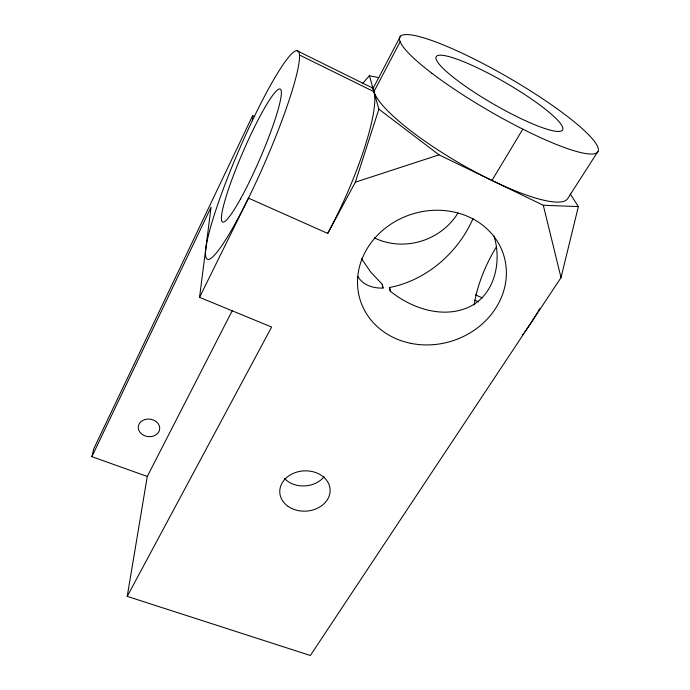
<?xml version="1.0" encoding="UTF-8"?>
<svg xmlns="http://www.w3.org/2000/svg" width="690" height="690" viewBox="0 0 690 690"><rect width="100%" height="100%" fill="white"/><g stroke="black" fill="none" stroke-linecap="round" stroke-linejoin="round"><path stroke-width="1.03" d="M252.368 120.767L252.626 115.67L254.55 116.576M127.219 596.376L271.636 327.051L199.548 297.347L211.071 207.19L91.865 456.659L147.28 476.462L127.219 596.376L310.353 655.5L561.022 277.613L578.375 206.577L570.225 193.942M91.865 456.659L93.866 448.586L252.626 115.67M199.548 297.347L248.486 198.125L327.724 233.427L355.35 182.186L378.879 109.149L369.417 75.745L378.793 77.616M473.047 218.506C458.264 252.592 426.334 280.468 389.531 287.514L390.324 291.249C411.852 308.508 442.902 319.065 469.312 306.912C495.006 294.527 501.854 261.596 494.075 236.178M147.28 476.462L232.34 310.5M400.502 36.113L374.912 84.913A111.978 24.064 30.2 0 0 457.323 161.909A111.978 24.064 30.2 0 0 568.025 198.065L597.902 151.524M400.157 41.779L373.928 91.675L299.529 55.01M491.97 180.452L522.796 129.211M362.44 83.654L369.417 75.745M355.35 182.186L439.013 154.845L543.289 205.266L578.375 206.577M361.526 258.707L370.634 271.955L382.243 284.323L382.993 288.049C373.454 288.524 362.621 285.117 357.765 276.319M474.746 300.167L478.67 301.91M475.47 294.837L482.31 297.899M297.174 50.801L369.771 86.638A111.254 21.907 -66 0 1 327.724 233.427M378.879 109.149L439.013 154.845M382.993 288.049L382.243 284.323M543.289 205.266L561.022 277.613M389.531 287.514L390.324 291.249M539.649 308.689A105.277 39.787 -64.5 0 1 538.071 311.44M537.536 312.346A105.277 39.787 -64.5 0 1 524.935 331.649M523.701 333.33A105.277 39.787 -64.5 0 1 522.468 334.978M474.211 304.937A67.197 25.332 -64.5 0 1 496.688 246.459M457.936 213.081A62.48 57.994 -21.5 0 1 374.282 237.843M324.059 476.816A24.383 19.777 -3.3 0 1 284.409 478.463M461.42 83.421A73.019 12.256 30.1 0 0 562.385 130.238A73.019 12.256 30.1 0 0 474.366 66.387A73.019 12.256 30.1 0 0 461.42 83.421M431.88 73.252A114.402 19.26 30.1 0 0 595.944 153.327A114.402 19.26 30.1 0 0 468.726 56.338A114.402 19.26 30.1 0 0 431.88 73.252M410.93 343.361A75.175 66.525 -17.4 0 0 504.304 257.232A75.175 66.525 -17.4 0 0 380.604 232.185A75.175 66.525 -17.4 0 0 410.93 343.361M237.032 220.265A113.591 14.378 -66.6 0 0 298.761 51.957A113.591 14.378 -66.6 0 0 221.732 193.243A113.591 14.378 -66.6 0 0 237.032 220.265M240.482 198.996A72.476 9.151 -66.6 0 0 281.063 90.174A72.476 9.151 -66.6 0 0 232.59 177.701A72.476 9.151 -66.6 0 0 240.482 198.996M288.196 506.434A25.202 20.157 -3.4 0 0 329.604 494.558A25.202 20.157 -3.4 0 0 297.002 472.038A25.202 20.157 -3.4 0 0 288.196 506.434M142.502 434.614A10.755 8.772 7.1 0 0 159.632 429.413A10.755 8.772 7.1 0 0 144.822 419.598A10.755 8.772 7.1 0 0 142.502 434.614"/></g></svg>
